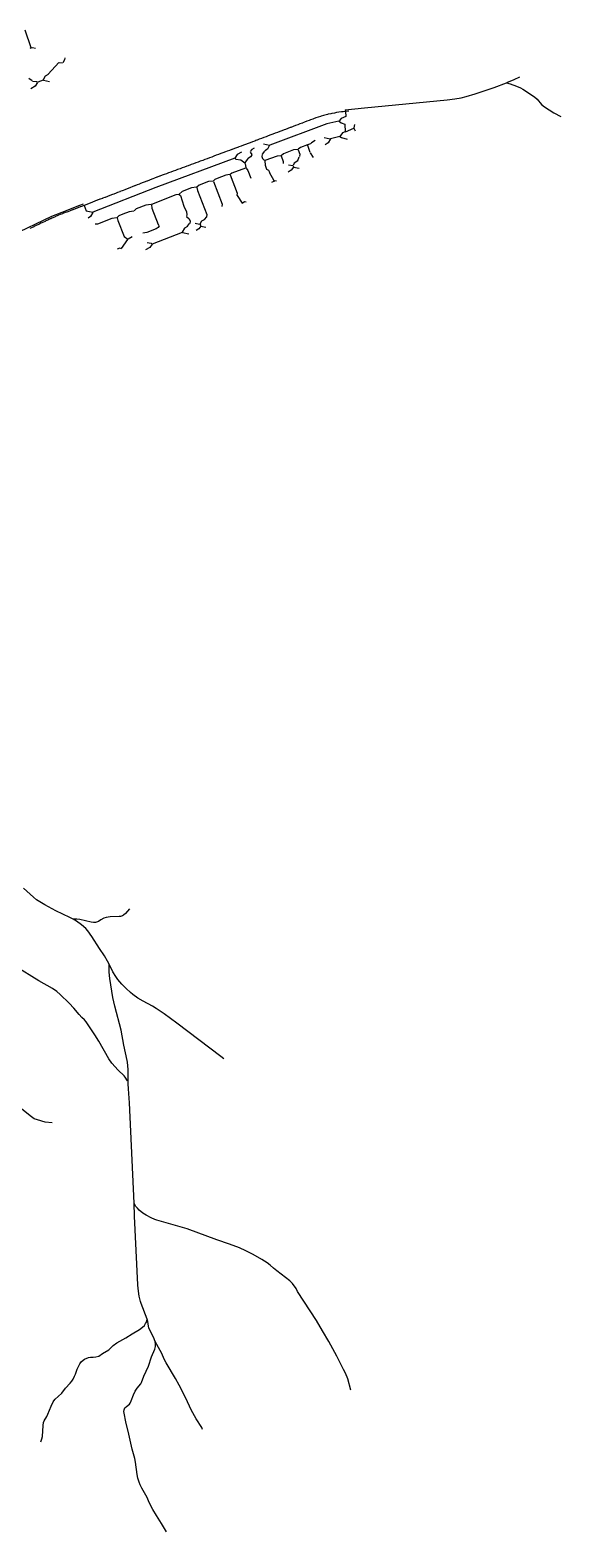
# Model space of a CAD drawing. Header units: metres. Extents: x 432891 to 477890, y 2556094 to 2581523.
# Drawn here: x 475393 to 477890, y 2568934 to 2576007 of the extents above; entities that cross this region are included whole.
import ezdxf

# ---------------------------------------------------------------- set-up
doc = ezdxf.new("R2010")
doc.units = ezdxf.units.M
doc.layers.add('W10_MAIN_PIPE', color=1, linetype='Continuous')
doc.layers.add('W10_PIPE_DN200', color=8, linetype='Continuous')

msp = doc.modelspace()

# ---------------------------------------------------------------- linework, layer by layer
at = {"layer": 'W10_MAIN_PIPE'}
for points in [[(476892, 2575625.3), (476880.1, 2575624), (476877.1, 2575623.7), (476865.3, 2575622.3), (476857.7, 2575621.3), (476845.8, 2575619.7), (476834.1, 2575618.1), (476824.7, 2575616.4), (476813, 2575614.4), (476807.4, 2575613.2), (476795.8, 2575610.7), (476791.6, 2575609.5), (476785.5, 2575607.9), (476773.9, 2575604.7), (476762.5, 2575601.6), (476759.1, 2575600.5), (476747.8, 2575596.7), (476737.7, 2575593.1), (476726.5, 2575589.1), (476723.4, 2575587.9), (476712.2, 2575583.7), (476706.4, 2575581.5), (476695.2, 2575577.3), (476683.9, 2575573.1), (476676.9, 2575570.4), (476673.9, 2575569.3), (476662.7, 2575565), (476652.6, 2575561.2), (476641.4, 2575557), (476631.3, 2575553.2), (476620.1, 2575548.9), (476617.3, 2575547.8), (476606.1, 2575543.6), (476594.8, 2575539.3), (476588.8, 2575537), (476577.6, 2575532.8), (476567.5, 2575529), (476556.3, 2575524.7), (476546.2, 2575520.9), (476535, 2575516.7), (476525, 2575512.9), (476513.7, 2575508.6), (476503.7, 2575504.8), (476492.4, 2575500.6), (476482.4, 2575496.8), (476471.2, 2575492.5), (476461.1, 2575488.8), (476459.3, 2575488.1), (476455, 2575486.5), (476449.8, 2575484.5), (476439, 2575480.5), (476427.7, 2575476.3), (476418.5, 2575472.8), (476407.2, 2575468.6), (476397.1, 2575464.8), (476385.9, 2575460.6), (476375.8, 2575456.9), (476373.1, 2575455.9), (476364.6, 2575452.7), (476354.5, 2575449), (476343.2, 2575444.8), (476342.2, 2575444.4), (476330.9, 2575440.2), (476319.7, 2575436), (476311.9, 2575433.1), (476300.6, 2575428.9), (476290.5, 2575425.1), (476279.3, 2575420.9), (476269.2, 2575417.2), (476258, 2575413), (476247.9, 2575409.2), (476236.7, 2575405), (476226.6, 2575401.3), (476215.3, 2575397.1), (476205.3, 2575393.4), (476194, 2575389.2), (476183.9, 2575385.4), (476172.7, 2575381.3), (476162.6, 2575377.5), (476151.3, 2575373.4), (476148.3, 2575372.2), (476137, 2575368.1), (476131.1, 2575365.9), (476119.9, 2575361.8), (476108.6, 2575357.6), (476098.5, 2575353.9), (476087.2, 2575349.8), (476077.1, 2575346.1), (476065.9, 2575342), (476055.8, 2575338.3), (476044.5, 2575334.2), (476034.4, 2575330.6), (476023.1, 2575326.5), (476014, 2575323.1), (476002.9, 2575319.1), (476001.4, 2575318.5), (475990.2, 2575314), (475989.8, 2575313.8), (475978.6, 2575309.6), (475970.9, 2575306.6), (475966.5, 2575304.9), (475955.3, 2575300.6), (475954.8, 2575300.4), (475943.6, 2575296.2), (475941.7, 2575295.4), (475930.5, 2575291.1), (475920.3, 2575287.2), (475919.9, 2575287), (475908.7, 2575282.6), (475907.3, 2575282), (475896.2, 2575277.6), (475885.5, 2575273.3), (475885.1, 2575273.1), (475873.9, 2575268.7), (475865.4, 2575265.3), (475861.8, 2575263.9), (475850.6, 2575259.6), (475850.1, 2575259.4), (475838.9, 2575255.1), (475831.4, 2575252.2), (475826.8, 2575250.4), (475815.6, 2575246), (475815.1, 2575245.9), (475804, 2575241.5), (475798.1, 2575239.2), (475786.9, 2575234.8), (475780.6, 2575232.4), (475780.2, 2575232.2), (475769, 2575227.9), (475768.5, 2575227.7), (475757.3, 2575223.5), (475746, 2575219.2), (475745.1, 2575218.8), (475733.9, 2575214.6), (475733.4, 2575214.4), (475722.2, 2575210.2), (475721.7, 2575210), (475710.5, 2575205.7), (475709.2, 2575205.2), (475698, 2575200.9), (475687.3, 2575196.7), (475686.8, 2575196.5), (475675.6, 2575192.1), (475675.2, 2575191.9), (475664, 2575187.5), (475663.5, 2575187.4), (475652.3, 2575183), (475641.2, 2575178.7), (475640.2, 2575178.3), (475630.3, 2575174.6), (475628.9, 2575174), (475628.5, 2575173.9), (475617.2, 2575169.6), (475606.4, 2575165.5), (475605.1, 2575165), (475593.9, 2575160.8), (475593.4, 2575160.6), (475582.2, 2575156.3), (475577.8, 2575154.5), (475570.4, 2575151.7), (475566.6, 2575150.2), (475558.9, 2575147.2), (475558.5, 2575147.1), (475547.3, 2575142.7), (475546.1, 2575142.2), (475535, 2575137.8), (475527.2, 2575134.7)], [(475527.2, 2575134.7), (475524.2, 2575133.4), (475523.7, 2575133.3), (475512.7, 2575128.6), (475510.4, 2575127.6), (475499.4, 2575122.9), (475494.7, 2575120.7), (475490, 2575118.6), (475487.9, 2575117.6), (475480.6, 2575114.3), (475476, 2575112.1), (475467.4, 2575108), (475463.8, 2575106.2), (475456.2, 2575102.6), (475448.1, 2575098.7), (475444.4, 2575097), (475433.6, 2575091.8), (475432.4, 2575091.3), (475421.6, 2575086.2), (475410.9, 2575081.2), (475410.4, 2575081), (475399.6, 2575075.9), (475392.5, 2575072.5)]]:
    msp.add_lwpolyline(points, dxfattribs=at)
at = {"layer": 'W10_PIPE_DN200'}
for points in [[(475398.3, 2575923.8), (475370.5, 2576007.1)], [(475393.2, 2575921), (475398.6, 2575922.8)], [(475398.6, 2575922.8), (475405.2, 2575925), (475418.2, 2575921)], [(475478.9, 2575798.8), (475528.5, 2575854.3)], [(475529.2, 2575855), (475546.2, 2575852)], [(475557.2, 2575876), (475555.2, 2575867), (475547.2, 2575853)], [(475403.4, 2575767.7), (475388, 2575779.4)], [(475454.2, 2575771), (475429.2, 2575761)], [(475478.2, 2575798), (475464.2, 2575790), (475455.2, 2575772)], [(475456.2, 2575771), (475484.2, 2575765)], [(477695.8, 2575785), (477669.3, 2575772.6), (477633.8, 2575758.3)], [(475428.2, 2575760), (475417.2, 2575742), (475397.2, 2575731)], [(475404.2, 2575767), (475423.2, 2575764), (475428.2, 2575761)], [(476875.9, 2575631.4), (476965.5, 2575640.3), (477354.8, 2575678.5), (477391.7, 2575683.2), (477421, 2575688.6), (477444, 2575693.9), (477487.6, 2575706.3), (477576.3, 2575736), (477633.8, 2575758.3)], [(477633.8, 2575758.3), (477651.8, 2575753.1), (477681.4, 2575742.9), (477700, 2575735.4), (477710.9, 2575729.2), (477766.4, 2575691.8), (477777.8, 2575681), (477799.6, 2575656.1), (477812.2, 2575645.9), (477857.5, 2575617.2), (477890.3, 2575599.5)], [(476875.9, 2575631.4), (476876.6, 2575623.6)], [(476876.6, 2575623.6), (476865.3, 2575622.3), (476857.7, 2575621.3), (476845.8, 2575619.7), (476834.1, 2575618.1), (476824.7, 2575616.4), (476813, 2575614.4), (476807.4, 2575613.2), (476795.8, 2575610.7), (476791.6, 2575609.5), (476785.5, 2575607.9), (476773.9, 2575604.7), (476762.5, 2575601.6), (476759.1, 2575600.5), (476747.8, 2575596.7), (476737.7, 2575593.1), (476726.5, 2575589.1), (476723.4, 2575587.9), (476712.2, 2575583.7), (476706.4, 2575581.5), (476695.2, 2575577.3), (476683.9, 2575573.1), (476676.9, 2575570.4), (476673.9, 2575569.3), (476662.7, 2575565), (476652.6, 2575561.2), (476641.4, 2575557), (476631.3, 2575553.2), (476620.1, 2575548.9), (476617.3, 2575547.8), (476606.1, 2575543.6), (476594.8, 2575539.3), (476588.8, 2575537), (476577.6, 2575532.8), (476567.5, 2575529), (476556.3, 2575524.7), (476546.2, 2575520.9), (476535, 2575516.7), (476525, 2575512.9), (476513.7, 2575508.6), (476503.7, 2575504.8), (476492.4, 2575500.6), (476482.4, 2575496.8), (476471.2, 2575492.5), (476461.1, 2575488.8), (476459.3, 2575488.1), (476455, 2575486.5), (476449.8, 2575484.5), (476439, 2575480.5), (476427.7, 2575476.3), (476418.5, 2575472.8), (476407.2, 2575468.6), (476397.1, 2575464.8), (476385.9, 2575460.6), (476375.8, 2575456.9), (476373.1, 2575455.9), (476364.6, 2575452.7), (476354.5, 2575449), (476343.2, 2575444.8), (476342.2, 2575444.4), (476330.9, 2575440.2), (476319.7, 2575436), (476311.9, 2575433.1), (476300.6, 2575428.9), (476290.5, 2575425.1), (476279.3, 2575420.9), (476269.2, 2575417.2), (476258, 2575413), (476247.9, 2575409.2), (476236.7, 2575405), (476226.6, 2575401.3), (476215.3, 2575397.1), (476205.3, 2575393.4), (476194, 2575389.2), (476183.9, 2575385.4), (476172.7, 2575381.3), (476162.6, 2575377.5), (476151.3, 2575373.4), (476148.3, 2575372.2), (476137, 2575368.1), (476131.1, 2575365.9), (476119.9, 2575361.8), (476108.6, 2575357.6), (476098.5, 2575353.9), (476087.2, 2575349.8), (476077.1, 2575346.1), (476065.9, 2575342), (476055.8, 2575338.3), (476044.5, 2575334.2), (476034.4, 2575330.6), (476023.1, 2575326.5), (476014, 2575323.1), (476002.9, 2575319.1), (476001.4, 2575318.5), (475990.2, 2575314), (475989.8, 2575313.8), (475978.6, 2575309.6), (475970.9, 2575306.6), (475966.5, 2575304.9), (475955.3, 2575300.6), (475954.8, 2575300.4), (475943.6, 2575296.2), (475941.7, 2575295.4), (475930.5, 2575291.1), (475920.3, 2575287.2), (475919.9, 2575287), (475908.7, 2575282.6), (475907.3, 2575282), (475896.2, 2575277.6), (475885.5, 2575273.3), (475885.1, 2575273.1), (475873.9, 2575268.7), (475865.4, 2575265.3), (475861.8, 2575263.9), (475850.6, 2575259.6), (475850.1, 2575259.4), (475838.9, 2575255.1), (475831.4, 2575252.2), (475826.8, 2575250.4), (475815.6, 2575246), (475815.1, 2575245.9), (475804, 2575241.5), (475798.1, 2575239.2), (475786.9, 2575234.8), (475780.6, 2575232.4), (475780.2, 2575232.2), (475769, 2575227.9), (475768.5, 2575227.7), (475757.3, 2575223.5), (475746, 2575219.2), (475745.1, 2575218.8), (475733.9, 2575214.6), (475733.4, 2575214.4), (475722.2, 2575210.2), (475721.7, 2575210), (475710.5, 2575205.7), (475709.2, 2575205.2), (475698, 2575200.9), (475687.3, 2575196.7), (475686.8, 2575196.5), (475675.6, 2575192.1), (475675.2, 2575191.9), (475664, 2575187.5), (475663.5, 2575187.4), (475652.3, 2575183), (475647.2, 2575181)], [(476846, 2575578.5), (476789, 2575565.5), (476521, 2575465.5)], [(476879, 2575599.5), (476856, 2575590.5), (476847, 2575579.5)], [(476847, 2575578.5), (476856, 2575569.5), (476874, 2575564.5)], [(476874, 2575563.5), (476876, 2575528.5)], [(476892, 2575625.3), (476880.1, 2575624), (476877.1, 2575623.7), (476876.6, 2575623.6)], [(476876.6, 2575623.6), (476878.9, 2575600.5)], [(476919, 2575561.5), (476916, 2575546.5), (476916.7, 2575544.9)], [(476734, 2575486.5), (476717, 2575476.5), (476713, 2575471.5), (476697.5, 2575466)], [(476777, 2575501.5), (476805, 2575495.5)], [(476806, 2575494.5), (476796, 2575476.5), (476781, 2575466.5)], [(476851, 2575506.5), (476807, 2575495.5)], [(476876, 2575527.5), (476863, 2575522.5), (476851, 2575506.5)], [(476851, 2575506.5), (476858, 2575500.5), (476884, 2575493.5)], [(476877, 2575527.9), (476915.8, 2575544.5)], [(476916.7, 2575544.9), (476922, 2575532.5)], [(476388, 2575431.5), (476368, 2575420.5), (476357, 2575404.5)], [(476436, 2575418.5), (476430, 2575409.5), (476419, 2575402.5)], [(476447, 2575450.5), (476436, 2575444.5), (476429, 2575434.5)], [(476429, 2575432.5), (476437, 2575420.5)], [(476436, 2575418.5), (476437, 2575420.5)], [(476485, 2575421.5), (476483, 2575411.5), (476486, 2575402.5), (476496, 2575392.5)], [(476485.7, 2575422.3), (476497.4, 2575436.7)], [(476491, 2575471.5), (476519, 2575465.5)], [(476574, 2575415.5), (476555, 2575413.5), (476497, 2575392.5)], [(476520, 2575464.5), (476510, 2575445.5), (476498, 2575437.5)], [(476654, 2575444.5), (476633, 2575442.5), (476585, 2575424.5), (476575, 2575415.5)], [(476697.5, 2575466), (476665, 2575454.5), (476655, 2575445.5)], [(476655, 2575443.5), (476662, 2575422.5), (476660, 2575411.5)], [(476697.8, 2575465.1), (476709.7, 2575431.5)], [(476710, 2575428.5), (476725, 2575406.5)], [(476356, 2575403.5), (475984, 2575265.5), (475689, 2575149.5)], [(476407, 2575356.5), (476342, 2575333.5), (476334, 2575326.5)], [(476357, 2575403.5), (476361, 2575399.5), (476384, 2575395.5)], [(476403.3, 2575380.1), (476384.8, 2575394.9)], [(476405, 2575378.5), (476408, 2575357.5)], [(476405.6, 2575381.3), (476418.4, 2575401.7)], [(476409, 2575356.5), (476418, 2575345.5), (476432, 2575309.5)], [(476497, 2575391.5), (476499, 2575370.5), (476506, 2575351.5), (476514, 2575346.5), (476519, 2575337.5)], [(476575, 2575414.5), (476584, 2575388.5), (476583, 2575378.5)], [(476632, 2575361.5), (476622, 2575346.5), (476607, 2575337.5)], [(476608, 2575372.5), (476629, 2575368.5)], [(476652, 2575391.5), (476636, 2575380.5), (476630, 2575368.5)], [(476630, 2575367.5), (476632, 2575362.5)], [(476633, 2575361.5), (476659, 2575356.5)], [(476652.4, 2575392.4), (476659.7, 2575410.6)], [(476255, 2575295.5), (476233, 2575293.5), (476188, 2575276.5), (476177, 2575267.5)], [(476333, 2575326.5), (476314, 2575323.5), (476273, 2575308.5), (476262, 2575303.5), (476256, 2575296.5)], [(476256, 2575294.5), (476297, 2575187.5), (476295, 2575176.5)], [(476334, 2575325.5), (476368, 2575239.5), (476366, 2575228.5)], [(476541.9, 2575296.9), (476519.5, 2575336.6)], [(476542.4, 2575296), (476529, 2575288.5)], [(476553, 2575295.5), (476545, 2575297.5), (476542.4, 2575296)], [(476094, 2575232.5), (476079, 2575230.5), (475964, 2575185.5)], [(476176, 2575266.5), (476153, 2575263.5), (476108, 2575246.5), (476095, 2575233.5)], [(476095, 2575232.5), (476100, 2575227.5), (476117, 2575177.5), (476129, 2575150.5), (476131, 2575136.5), (476129, 2575130.5)], [(476177, 2575265.5), (476180, 2575251.5), (476225, 2575138.5), (476223, 2575127.5)], [(476366.6, 2575227.7), (476390.5, 2575191.3)], [(475208.5, 2574994.2), (475231.5, 2575004.7), (475305.3, 2575040.2), (475496.2, 2575130.2), (475544.4, 2575150.2), (475627.5, 2575182), (475644.3, 2575188.5)], [(475527.2, 2575134.7), (475524.2, 2575133.4), (475523.7, 2575133.3), (475512.7, 2575128.6), (475510.4, 2575127.6), (475499.4, 2575122.9), (475494.7, 2575120.7), (475490, 2575118.6), (475487.9, 2575117.6), (475480.6, 2575114.3), (475476, 2575112.1), (475467.4, 2575108), (475463.8, 2575106.2), (475456.2, 2575102.6), (475448.1, 2575098.7), (475444.4, 2575097), (475433.6, 2575091.8), (475432.4, 2575091.3), (475421.6, 2575086.2), (475410.9, 2575081.2), (475410.4, 2575081), (475399.6, 2575075.9), (475392.5, 2575072.5)], [(475647.2, 2575181), (475641.2, 2575178.7), (475640.2, 2575178.3), (475630.3, 2575174.6), (475628.9, 2575174), (475628.5, 2575173.9), (475617.2, 2575169.6), (475606.4, 2575165.5), (475605.1, 2575165), (475593.9, 2575160.8), (475593.4, 2575160.6), (475582.2, 2575156.3), (475577.8, 2575154.5), (475570.4, 2575151.7), (475566.6, 2575150.2), (475558.9, 2575147.2), (475558.5, 2575147.1), (475547.3, 2575142.7), (475546.1, 2575142.2), (475535, 2575137.8), (475527.2, 2575134.7)], [(475647.2, 2575181), (475656.6, 2575156.4)], [(475657, 2575155.5), (475688, 2575149.5)], [(475688, 2575148.5), (475678, 2575129.5), (475666, 2575121.5)], [(475881, 2575154.5), (475859, 2575151.5), (475829, 2575140.5), (475811, 2575132.5), (475803, 2575124.5)], [(475963, 2575185.5), (475938, 2575182.5), (475892, 2575164.5), (475882, 2575155.5)], [(475964, 2575184.5), (475966, 2575167.5), (475995, 2575091.5), (476000, 2575086.5)], [(476409, 2575196.5), (476402, 2575197.5), (476391, 2575190.5)], [(475802, 2575123.5), (475778, 2575119.5), (475710, 2575092.5), (475700, 2575093.5)], [(475803, 2575122.5), (475806, 2575109.5), (475835, 2575034.5), (475853, 2575022.5)], [(476000, 2575085.5), (475995, 2575076.5), (475986, 2575070.5), (475942, 2575053.5), (475923, 2575050.5)], [(476133, 2575082.5), (476119, 2575073.5), (476109, 2575054.5)], [(476129, 2575129.5), (476142, 2575117.5), (476146, 2575106.5), (476144, 2575096.5)], [(476133.7, 2575083.3), (476143.4, 2575095.7)], [(476169, 2575097.5), (476190, 2575093.5)], [(476196, 2575083.5), (476187, 2575070.5), (476175, 2575063.5)], [(476212, 2575113.5), (476200, 2575106.5), (476191, 2575093.5)], [(476191, 2575092.5), (476196, 2575084.5)], [(476197, 2575083.5), (476220, 2575079.5)], [(476222.4, 2575126.7), (476212.6, 2575114.3)], [(475823.6, 2574978.3), (475853.5, 2575020.7)], [(475873, 2575033.5), (475854, 2575022.5)], [(475967, 2574998.5), (475957, 2574982.5), (475936, 2574971.5)], [(475944, 2575006.5), (475963, 2575003.5), (475967, 2574999.5)], [(476108, 2575053.5), (475968, 2574999.5)], [(476110, 2575053.5), (476140, 2575047.5)], [(475823, 2574977.5), (475815, 2574979.5), (475803, 2574974.5)], [(475596.1, 2571820.3), (475580.6, 2571828.7), (475513.8, 2571859.5), (475463.1, 2571887.6), (475424, 2571911.6), (475408.6, 2571924.3), (475362.4, 2571965.6)], [(475860.8, 2571868.5), (475842.1, 2571847.1), (475832.4, 2571838.9), (475828.2, 2571836.4), (475818.8, 2571833.5), (475812.1, 2571832.4), (475770.5, 2571831), (475750.7, 2571828), (475739.6, 2571824.4), (475726.6, 2571817.5), (475714.9, 2571809.8), (475706.1, 2571805.6), (475701.2, 2571804.6), (475692.2, 2571804.3), (475679.8, 2571805.6), (475626.7, 2571818.8), (475613.5, 2571820.3), (475596.1, 2571820.3)], [(475764.8, 2571608.5), (475757.5, 2571623), (475743, 2571647.1), (475719.5, 2571682.6), (475684.1, 2571738.4), (475665.1, 2571765.2), (475655.8, 2571775.7), (475635.3, 2571794.2), (475612.1, 2571810.7), (475596.1, 2571820.3)], [(475519, 2571479.2), (475498.9, 2571493.9), (475434.2, 2571529.6), (475322.6, 2571599.6), (475263.2, 2571632.7), (475221, 2571658.1), (475187.8, 2571677.1), (475144.5, 2571697.9), (475108.8, 2571721.1), (475086, 2571737.5), (475076.6, 2571741.9), (475073.6, 2571742.6), (475065.7, 2571740.2), (475063.8, 2571738)], [(475854.3, 2571053.4), (475854.8, 2571075.3), (475854.3, 2571111.9), (475851.9, 2571146.7), (475850.5, 2571155.2), (475834.4, 2571226.4), (475821, 2571298.1), (475791.6, 2571411.2), (475782.9, 2571451.6), (475767.8, 2571540.8), (475765.2, 2571570.1), (475764.8, 2571608.5)], [(476304.3, 2571161.9), (476290, 2571173.3), (476083.1, 2571331.2), (476023.5, 2571374.5), (475986.4, 2571399.3), (475968.4, 2571410.2), (475924.8, 2571434.2), (475900.3, 2571448.9), (475876.9, 2571465.4), (475865.8, 2571474.5), (475845, 2571494.1), (475825.4, 2571514.8), (475806.4, 2571536.2), (475796, 2571549.7), (475782.2, 2571571.8), (475764.8, 2571608.5)], [(475851.3, 2571058.1), (475839.9, 2571076.2), (475835.3, 2571081.8), (475808.2, 2571108.6), (475777.3, 2571142.5), (475763.2, 2571162.2), (475716.3, 2571246.1), (475697.3, 2571276.2), (475657.5, 2571336), (475649.8, 2571345.6), (475637.1, 2571357.3), (475624.2, 2571370.7), (475599.2, 2571400.3), (475577.2, 2571424), (475534.2, 2571465.6), (475519, 2571479.2)], [(475497.5, 2570861.6), (475463.7, 2570865), (475428.1, 2570874.8), (475412.8, 2570880.4), (475400.2, 2570889.2), (475346, 2570931.4), (475182.6, 2571065.4), (475076.8, 2571147.5), (475067.2, 2571154.7), (475065.3, 2571156.1), (474977.9, 2571221.7), (474962.6, 2571232.3), (474910.4, 2571265.4), (474897.1, 2571272.9)], [(475882.4, 2570482.8), (475860.5, 2570954.6), (475856.8, 2571021.2), (475854.2, 2571044.2), (475854.3, 2571053.4)], [(475885.1, 2570421), (475882.4, 2570482.8)], [(475924.2, 2570435.6), (475905.7, 2570450.6), (475897.8, 2570458.9), (475889.6, 2570469.1), (475882.4, 2570482.8)], [(475944.4, 2569936.3), (475915.9, 2570010.1), (475913.2, 2570019.1), (475905.5, 2570044.8), (475901.2, 2570081.3), (475900.4, 2570098), (475885.1, 2570421)], [(476902.5, 2569602.5), (476887.6, 2569655.7), (476877.6, 2569681.6), (476867.4, 2569700.2), (476836.3, 2569761.8), (476798, 2569831.9), (476769.3, 2569882.3), (476739.9, 2569930.9), (476651.6, 2570067.2), (476644.4, 2570081.3), (476628.1, 2570104.2), (476615.3, 2570116.9), (476553.7, 2570163.4), (476538.6, 2570177.2), (476523.1, 2570190.6), (476507.7, 2570202.3), (476483.6, 2570218.2), (476443, 2570240.7), (476408.6, 2570258.8), (476377.8, 2570272.8), (476331.3, 2570289.6), (476271.9, 2570309.6), (476131.3, 2570361.5), (475989, 2570402), (475979.3, 2570405.8), (475962.1, 2570414.2), (475938.6, 2570426.7), (475924.2, 2570435.6)], [(475444.4, 2569358.3), (475449, 2569372.6), (475451.2, 2569384.2), (475454.3, 2569436.6), (475456.7, 2569450.5), (475459.8, 2569458.2), (475471.8, 2569478.2), (475477.2, 2569488.7), (475492.8, 2569526.3), (475502.5, 2569547.5), (475505.3, 2569552.5), (475511.2, 2569560.1), (475525.7, 2569572.1), (475541.8, 2569587.6), (475560.4, 2569611.5), (475581.9, 2569635.2), (475589.1, 2569644.6), (475595.3, 2569654.2), (475602.4, 2569667.4), (475607.1, 2569678.2), (475615.2, 2569700.5), (475627.3, 2569726.3), (475633.6, 2569735.2), (475642.2, 2569742.8), (475649.5, 2569747.9), (475667.4, 2569755.6), (475678.1, 2569757.9), (475690.3, 2569757.7), (475702.5, 2569758.7), (475716.5, 2569762.8), (475733.2, 2569774.3), (475763.2, 2569792.2), (475768.7, 2569796.3), (475784.6, 2569812.2), (475801.9, 2569825.7), (475843.8, 2569848), (475872.9, 2569867.4), (475908, 2569888.1), (475922.3, 2569898.5), (475930.6, 2569907.2), (475936.3, 2569915.8), (475940, 2569922.4), (475944.4, 2569936.3)], [(475981.2, 2569832), (475973.3, 2569851.5), (475955, 2569888.2), (475951.7, 2569896.3), (475949.7, 2569903.8), (475947.1, 2569925.9), (475944.4, 2569936.3)], [(476034.8, 2568934.5), (476011.6, 2568974), (475987.9, 2569011.3), (475971.3, 2569040.4), (475953.7, 2569072.5), (475949.5, 2569081.1), (475943.6, 2569096.1), (475918.7, 2569140.3), (475911.4, 2569155.8), (475906.2, 2569169), (475900.3, 2569188.2), (475896.9, 2569205), (475889.7, 2569263.8), (475886.1, 2569280.1), (475873.3, 2569324.3), (475869.9, 2569337.8), (475858.4, 2569395.2), (475842.8, 2569453.1), (475835.1, 2569494.1), (475834.1, 2569502.2), (475835, 2569510), (475839.1, 2569518.3), (475847.1, 2569526), (475860.4, 2569536.5), (475864, 2569540.8), (475869.4, 2569552.7), (475879.3, 2569580.4), (475887.5, 2569597.4), (475897.3, 2569611.6), (475913.5, 2569632.2), (475917, 2569638.4), (475927.8, 2569667.5), (475950.3, 2569715.9), (475964.4, 2569758.5), (475979.8, 2569795.2), (475983.4, 2569808.2), (475983.7, 2569820.3), (475981.2, 2569832)], [(476204.4, 2569417.5), (476201, 2569426.4), (476175, 2569466.8), (476151.5, 2569509.3), (476125.7, 2569564.9), (476094.9, 2569626.4), (476077.3, 2569657.7), (476032.6, 2569730.2), (476024, 2569748.8), (476013.5, 2569775.1), (475981.2, 2569832)]]:
    msp.add_lwpolyline(points, dxfattribs=at)

doc.saveas('drawing.dxf')
